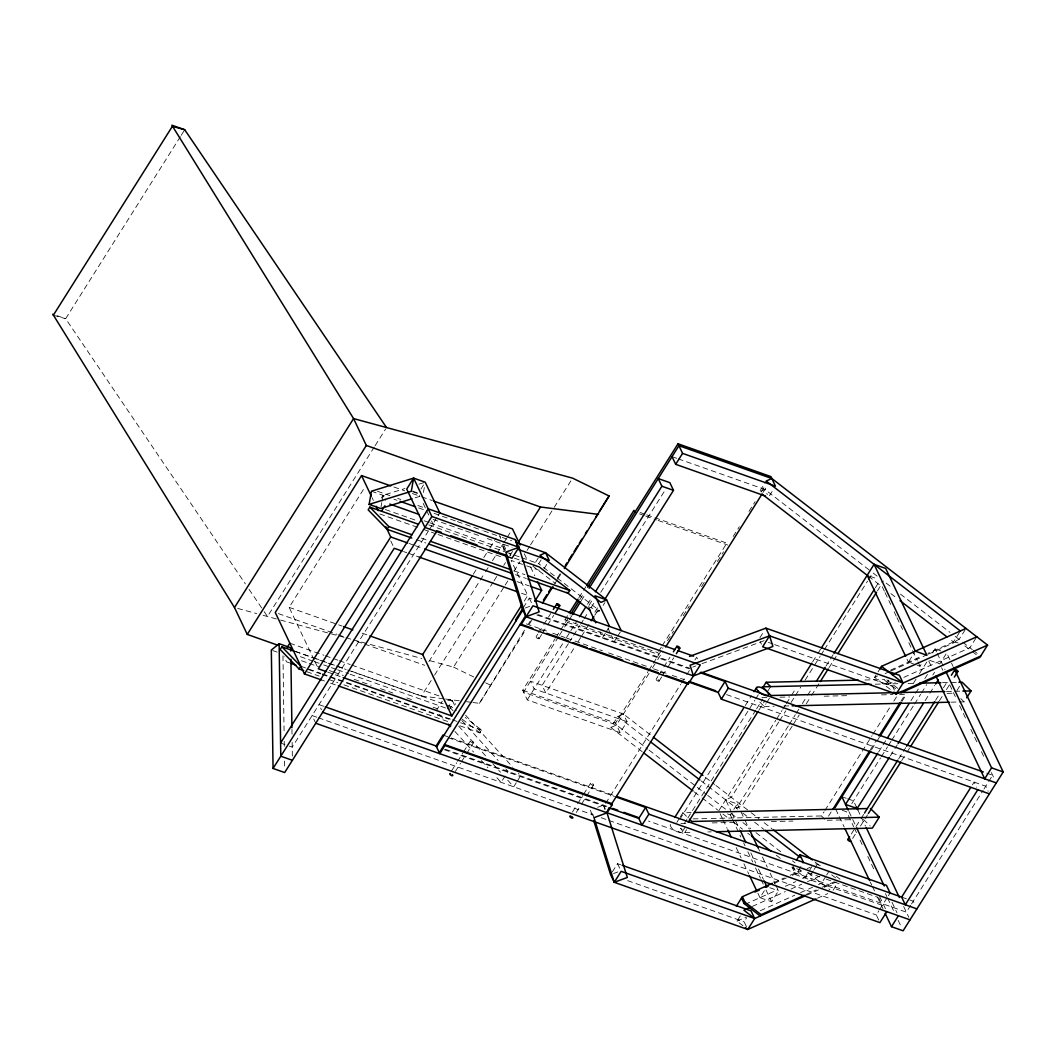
<?xml version="1.0" encoding="UTF-8"?>
<svg xmlns="http://www.w3.org/2000/svg" width="1056" height="1056" viewBox="0 0 1056 1056"><rect width="100%" height="100%" fill="white"/><g stroke="black" fill="none" stroke-linecap="round" stroke-linejoin="round"><path stroke-width="0.75" stroke-dasharray="5 3.75" d="M380.992 507.038L381.757 502.643M382.021 501.178L383.038 495.33L404.923 488.532M423.443 492.466L424.723 485.14M472.969 702.517L479.411 703.336L525.03 629.376M180.352 136.699L65.644 318.701L245.348 583.876M181.223 135.3L184.721 129.743M374.286 447.005L267.458 616.506L263.776 611.068M375.157 445.619L385.664 428.934M314.147 660L289.146 607.372L364.214 488.255M381.308 498.062L383.038 495.33L385.466 500.452M420.922 489.06L423.509 484.955M428.512 530.851L292.208 747.146L286.4 745.1M429.396 529.465L437.224 517.031M438.082 515.658L439.811 512.926M473.299 574.213L477.668 567.296M483.78 557.594L489.007 549.292M489.892 547.906L495.99 538.204M428.828 661.69L479.384 581.473M480.256 580.087L484.612 573.17M485.483 571.784L488.096 567.64M492.452 560.723L495.937 555.192M496.808 553.806L502.907 544.13M503.778 542.744L506.392 538.6M507.276 537.214L510.761 531.683M351.45 671.233L421.423 695.957L433.686 676.513M434.557 675.114L493.218 582.028M494.102 580.642L498.472 573.685M503.725 565.356L505.481 562.571M509.863 555.628L512.49 551.456M429.673 660.62L453.526 667.102L504.319 586.516M505.19 585.13L507.817 580.958M513.942 571.23L520.08 561.502M527.076 550.387L529.703 546.216M530.587 544.83L553.344 508.702M554.215 507.316L572.603 478.144M436.207 710.794L442.253 701.21M538.23 558.03L533.056 566.254L555.311 583.427M447.229 708.866L452.404 700.643L446.213 698.465M521.664 557.7L538.692 563.719L541.279 559.614M449.513 709.368L451.242 706.622L456.298 710.53M544.064 568.656L547.51 563.178M524.278 601.009L527.776 595.465L511.117 560.366L525.096 565.303M523.261 607.702L529.307 598.118L533.953 599.768M528.528 623.819L530.284 621.034M557.423 577.962L560.05 573.791M479.411 703.336L525.822 629.693M529.32 624.136L532.818 618.578M554.717 583.849L557.344 579.678M558.215 578.292L560.842 574.121M451.493 770.999L456.68 762.788M457.538 761.416L462.713 753.192M463.584 751.832L470.488 740.876M536.065 636.808L537.781 634.075M538.652 632.702L542.969 625.852M543.827 624.492L550.73 613.536M455.347 771.448L460.522 763.237M461.38 761.864L465.696 755.014M466.567 753.654L473.471 742.698M539.048 638.629L541.636 634.524M542.494 633.151L546.81 626.3M547.668 624.941L553.714 615.358M459.914 725.815L480.018 732.917L481.747 730.184L465.194 717.407M564.947 619.872L657.835 652.687L658.746 654.601L565.858 621.786L564.947 619.872L568.432 614.315M578.926 597.683L585.908 586.582M627.053 721.71L534.164 688.895L530.521 681.212L623.41 714.041L627.053 721.71L620.149 732.666L527.261 699.851L522.707 690.254L555.179 638.722M556.05 637.336L570.095 615.054M579.744 599.742L584.206 592.667M558.518 636.794L523.618 692.168L616.506 724.984L647.79 749.14M559.39 635.408L563.983 628.109M564.63 627.079L571.877 615.582M581.262 600.706L585.631 593.762M527.261 699.851L565.66 638.92M566.531 637.534L570.029 631.976M570.9 630.59L577.025 620.875M587.519 604.217L591.03 598.673M588.971 605.365L592.416 599.887M568.379 643.672L542.137 685.318L545.78 693L574.649 647.183M569.25 642.286L572.748 636.742M573.619 635.342L579.744 625.627M580.615 624.241L583.242 620.083M584.113 618.697L587.624 613.14M591.122 607.583L595.492 600.653M600.745 592.324L665.465 489.601M597.538 607.886L594.079 613.364L599.716 610.843L538.692 563.719M578.147 641.639L580.76 637.468M581.645 636.082L590.383 622.208M594.766 615.265L599.135 608.322M603.161 605.365L604.89 602.62M605.273 633.336L602.686 637.441L599.914 631.594M606.131 631.963L608.731 627.858M516.292 782.707L513.704 786.812L507.104 779.539M517.163 781.334L520.608 775.856L518.404 773.428M616.889 637.441L614.302 641.546L611.516 635.699M617.747 636.068L620.334 631.963M642.154 751.661L610.87 727.518L617.773 716.562L623.41 714.041L650.773 735.161M658.706 651.301L661.32 647.143M662.204 645.757L726.858 543.14L646.351 514.694M760.162 490.631L766.194 481.048M620.149 732.666L615.595 723.07L648.067 671.55M648.938 670.151L652.45 664.58M653.334 663.194L662.983 647.882M667.484 640.741L673.596 631.039M683.206 615.78L689.33 606.078M701.554 586.661L705.104 581.038M717.394 561.541L723.532 551.8M733.181 536.474L739.332 526.733M748.981 511.408L755.119 501.666M761.27 491.924L765.653 484.955M648.978 673.464L616.506 724.984L610.87 727.518M652.489 667.894L656.872 660.937M657.756 659.538L663.01 651.182M763.052 492.439L767.514 485.364M769.428 495.779L772.886 490.301M572.418 812.051L576.721 805.2M577.592 803.827L582.767 795.617M583.625 794.244L590.528 783.288M656.106 679.232L657.835 676.487M658.706 675.127L663.01 668.276M663.881 666.904L669.913 657.32M576.259 812.5L580.576 805.649M581.434 804.289L585.75 797.438M586.608 796.066L593.512 785.11M659.102 681.054L661.69 676.936M662.548 675.576L666.864 668.725M667.722 667.352L673.768 657.769M694.94 660L696.67 657.254L697.884 659.815M605.682 803.339L680.632 684.38M681.503 683.008L685.859 676.091M686.743 674.705L689.357 670.56M612.322 871.886L617.496 863.663L620.611 864.772M759.884 637.732L764.188 630.894M745.325 705.474L751.423 695.785M676.843 822.373L679.43 818.268M680.302 816.895L682.889 812.79L691.112 812.592M679.879 819.192L748.73 709.936M749.602 708.55L754.829 700.247M755.7 698.861L758.314 694.716M684.314 823.548L686.928 819.403M687.799 818.017L755.779 710.134M756.65 708.748L762.749 699.072M767.989 690.769L770.603 686.624M682.15 831.956L685.634 826.426M758.842 710.239L764.953 700.564M670.362 824.419A6.996 2.653 32.2 0 0 677.886 831.956A6.996 2.653 32.2 0 0 680.513 828.194L684.856 832.445L686.585 829.699M759.805 702.121L764.24 706.464L765.97 703.732M766.828 702.359L769.415 698.254M718.753 810.81L775.751 720.35M776.635 718.951L781.915 710.582M782.786 709.196L785.426 705.012M786.311 703.613L790.693 696.643M791.578 695.244L795.973 688.274M812.671 661.769L817.067 654.799M817.951 653.4L820.578 649.216M778.747 722.014L731.293 797.333L725.657 799.854L731.254 811.628M779.632 720.614L785.783 710.846M791.063 702.478L794.574 696.907M795.458 695.508L800.725 687.139M805.121 680.17L813.912 666.217M814.796 664.818L820.063 656.449M820.948 655.063L823.574 650.879M824.459 649.48L867.53 581.13M868.402 579.744L872.797 572.761L878.302 577.012M731.755 817.859L730.369 814.915L732.956 810.81M733.814 809.437L737.273 803.959L725.657 799.854M788.304 725.894L736.441 808.183L742.078 805.662L792.172 726.158M789.175 724.495L795.34 714.727M796.211 713.341L798.851 709.157M802.362 703.573L806.758 696.604M807.642 695.204L812.038 688.235M826.096 665.914L829.62 660.33M830.491 658.944L833.131 654.76M875.318 587.809L877.958 583.625L883.595 581.09M793.056 724.759L799.207 714.991M806.243 703.837L810.638 696.868M811.51 695.468L819.43 682.915M829.092 667.577L832.603 661.993M833.488 660.594L836.128 656.41M877.444 590.858L880.955 585.275M890.195 689.33L874.606 677.305L877.206 673.2M878.064 671.827L879.793 669.095M742.975 925.782L736.982 921.149L740.428 915.671M888.848 680.156L885.403 685.634L892.808 682.308M746.552 926.917L744.124 921.809L746.711 917.69M894.366 690.122L892.544 686.281L895.132 682.176M775.711 884.915L778.51 890.802L771.606 901.758L759.99 897.653L766.894 886.71M915.671 664.712L908.411 662.138L914.443 652.555M711.15 818.479L821.462 815.945L824.076 811.787M824.947 810.401L872.018 735.715M872.89 734.329L890.327 706.675M893.812 701.144L897.296 695.614M917.123 665.214L920.014 666.244L921.743 663.511M828.511 816.143L831.125 811.998M870.355 749.747L875.582 741.457M900.86 701.342L905.216 694.426M871.53 749.72L875.886 742.804M876.757 741.431L879.371 737.273M902.035 701.316L906.391 694.399M913.374 683.338L915.988 679.18M919.472 673.649L927.313 661.201M932.501 652.978L935.088 648.872L940.896 650.918M878.671 897.666L882.314 905.335L795.736 874.751L803.497 862.422M878.658 751.872L882.156 746.341M883.027 744.955L885.641 740.797M910.919 700.696L918.76 688.248M924.858 678.559L927.472 674.414M811.958 866.488L805.055 877.444L792.026 867.385M959.508 632.346L953.476 641.929L949.555 638.906M851.783 803.59L880.532 757.97M881.404 756.598L887.502 746.909M888.373 745.523L890.987 741.378M891.858 739.992L913.651 705.421M914.522 704.035L920.621 694.346M921.492 692.974L926.719 684.671M932.831 674.995L934.573 672.223M928.501 654.113L955.429 642.035L956.287 640.662L959.02 641.626M813.278 870.804L810.691 874.909L801.728 878.935M814.136 869.444L816.724 865.326M965.144 629.812L959.099 639.395L927.881 653.413M890.274 755.964L897.244 744.902M925.135 700.643L934.732 685.436M851.36 833.923L860.138 819.997M861.01 818.611L863.65 814.44M898.722 758.762L905.744 747.635M935.563 700.313L939.074 694.742M943.457 687.786L947.839 680.83M825.792 876.401L821.476 883.238L818.492 884.585M826.65 875.028L828.379 872.296M975.929 638.141L969.896 647.724L903.184 677.648M852.601 838.53L856.984 831.56M860.495 826.003L867.504 814.862M901.705 760.584L906.101 753.628M906.972 752.242L909.599 748.057M939.418 700.748L942.058 696.564M946.44 689.608L949.067 685.436M956.987 690.426L959.574 686.321M833.131 890.208L837.434 883.357M959.218 701.976L964.128 701.87L965.857 699.125M878.711 920.04L876.282 914.932L878.869 910.813M879.727 909.454L887.502 897.125M888.36 895.752L890.089 893.02M972.391 784.859L974.134 782.087L976.562 787.208M910.681 905.322L906.365 912.16L648.503 821.053M911.539 903.949L983.123 790.35M984.007 788.964L992.653 775.236L984.892 772.49M760.703 491.37L764.927 489.469L871.794 571.982M874.606 677.305L877.576 675.972M890.485 670.177L922.046 656.027M885.139 673.57L889.627 671.55M891.119 670.877L927.01 654.773M773.758 882.644L784.238 877.945M790.218 875.266L800.686 870.566M774.325 883.37L786.364 877.972M792.224 875.345L801.319 871.266M807.14 868.652L810.282 867.24M745.034 904.372L777.863 889.64M785.321 886.301L795.762 881.615M752.281 906.431L785.387 891.581M791.076 889.02L801.702 884.255M807.484 881.668L819.482 876.282M736.982 921.149L745.879 917.162M760.307 910.694L794.798 895.211M800.58 892.61L812.579 887.238M805.781 894.617L816.209 889.944M822.162 887.264L834.068 881.918M806.56 895.25L818.413 889.931M824.274 887.304L836.207 881.945M817.436 898.22L827.812 893.574M525.307 607.992L529.676 606.382M692.828 667.075L695.878 665.953M701.989 663.683L764.663 640.49M597.656 807.299L603.478 805.134L605.299 808.975M613.51 873.55L617.866 871.926M418.981 484.163L425.238 482.222M415.114 497.825L419.8 496.36M864.943 679.998L884.704 679.536M875.318 684.209L898.26 683.681M908.094 683.456L914.641 683.311M942.506 682.664L958.888 682.282M946.453 691.482L953.014 691.324M954.65 691.297L962.848 691.099M761.917 697.62L766.841 697.501M779.948 697.198L789.769 696.973M824.182 696.181L847.123 695.653M881.522 694.861L892.993 694.597M899.554 694.452L904.464 694.333M947.06 693.356L953.621 693.198M764.24 706.464L774.074 706.24M783.908 706.015L788.819 705.896M951.02 702.174L957.581 702.016M693.04 818.888L709.513 818.519M680.922 823.627L685.846 823.508M712.166 822.901L735.346 822.373M771.382 821.542L792.977 821.053M827.31 820.261L850.331 819.733M684.856 832.445L693.079 832.247M707.876 831.917L711.176 831.838M447.757 700.247L452.404 700.643L455.704 704.286M421.423 695.957L443.982 698.834M445.592 699.032L460.086 700.88M466.528 701.699L471.359 702.319M237.679 608.414L256.727 613.589M263.076 615.318L278.942 619.634M280.526 620.07L344.018 637.322M353.338 639.857L421.793 658.469M53.315 315.256L65.644 318.701L57.077 315.678M672.038 456.654L676.685 458.291M678.229 458.845L764.927 489.469L767.356 494.591M870.078 576.312L877.325 578.886M640.16 512.516L644.807 514.153M639.527 513.889L644.173 515.526M645.718 516.067L656.555 519.895M658.112 520.45L727.769 545.068M955.429 642.035L958.162 642.998M929.636 660.33L939.8 663.92L946.704 652.964L953.053 666.362M412.526 491.119L418.334 493.165L419.72 496.096M412.764 491.806L418.572 493.852M393.901 487.001L404.686 490.816M412.381 493.535L420.09 496.254M421.621 496.795L432.406 500.61M377.507 491.264L389.928 495.647M397.69 498.392L400.792 499.488M417.872 505.52L425.634 508.266M371.422 491.225L386.14 496.426M393.875 499.158L396.977 500.254M418.651 507.91L424.842 510.101M434.122 513.374L455.796 521.044M457.354 521.585L482.117 530.336M483.674 530.891L500.702 536.897M502.247 537.451L511.54 540.738M433.132 519.42L464.086 530.363M465.643 530.904L481.127 536.369M487.318 538.56L512.081 547.312M424.195 520.806L429.079 522.522M430.003 522.852L505.27 549.45M768.332 642.391L772.992 644.041M774.536 644.596L892.544 686.281M385.427 509.56L417.938 521.057M428.776 524.885L504.636 551.681M506.18 552.235L520.12 557.159M514.391 558.175L520.608 560.366M379.777 513.955L417.886 527.419M423.126 529.28L436.537 534.006M438.082 534.56L503.633 557.726M526.654 565.858L539.233 570.306M421.278 538.045L427.469 540.236M514.087 570.847L524.911 574.662M416.46 539.695L425.74 542.982M515.447 574.675L526.271 578.503M409.2 543.523L413.82 545.147M415.364 545.701L423.06 548.42M517.018 581.618L529.333 585.974M588.1 606.738L599.716 610.843M403.564 551.575L406.666 552.671M408.223 553.225L419.087 557.053M521.558 593.274L527.776 595.465M537.9 614.552L689.766 668.21M536.804 614.962L689.278 668.844M526.363 623.872L546.546 631M552.75 633.191L565.158 637.573M566.716 638.128L602.408 650.734M608.612 652.925L647.42 666.64M653.624 668.831L666.046 673.226M672.25 675.418L684.671 679.8M726.568 694.61L985.75 786.192L988.178 791.3M539.286 629.231L543.959 630.881M660.607 672.104L663.709 673.2M841.896 796.752L846.252 798.283M847.704 798.798L853.512 800.857L856.548 807.246M289.146 607.372L341.946 626.023M362.129 633.151L368.333 635.342M522.707 690.254L615.595 723.07M842.252 810.269L846.608 811.8L853.67 826.676M278.348 613.589L336.877 634.273M338.422 634.814L344.573 636.992M346.117 637.534L350.737 639.17M356.902 641.348L363.066 643.526M364.597 644.068L424.67 665.293M289.846 643.21L323.902 655.248M325.459 655.789L337.841 660.172M339.385 660.713L350.222 664.541M351.767 665.095L440.022 696.274M295.469 651.446L312.576 657.492M314.134 658.046L320.351 660.238M321.908 660.792L328.126 662.996M329.683 663.538L345.233 669.029M295.046 651.433L346.13 669.491M347.675 670.032L454.502 707.784M300.353 656.66L312.787 661.056M314.332 661.597L322.106 664.343M323.664 664.897L329.868 667.088M331.426 667.643L336.085 669.293M337.643 669.834L348.52 673.675M350.077 674.23L447.955 708.814M272.778 650.575L277.134 652.12M301.528 660.726L307.718 662.917M309.263 663.458L318.556 666.745M329.393 670.573L332.482 671.669M334.026 672.223L343.319 675.497M354.156 679.325L371.184 685.344M380.477 688.631L392.858 693M406.798 697.924L411.444 699.574M433.118 707.23L437.752 708.866M327.624 672.065L333.841 674.269M335.386 674.81L341.603 677.002M727.465 813.886L730.369 814.915M300.788 666.244L320.892 673.345M322.436 673.886L328.627 676.078M330.172 676.619L450.82 719.255M452.364 719.796L481.747 730.184M289.687 662.93L286.585 661.848L284.156 656.726M308.26 669.504L320.641 673.873M322.199 674.428L328.39 676.606M329.934 677.16L449.143 719.281L447.929 716.72M306.794 671.708L319.163 676.078M328.442 679.364L337.722 682.638M343.913 684.829L449.09 721.987M321.367 679.906L324.456 680.988M330.607 683.166L336.772 685.344M815.641 863.861L823.852 866.752M443.018 735.042L615.292 795.92M901.652 897.112L913.268 901.204L915.09 905.045M448.14 737.656L614.566 796.462M801.359 870.342L792.079 867.068L795.736 874.751M807.55 872.533L819.918 876.902M826.096 879.094L877.127 897.112M323.664 706.266L319.004 704.629L321.433 709.738M445.421 749.298L608.084 806.771M444.312 749.694L607.662 807.418M316.76 717.222L312.101 715.572L315.137 721.974M318.318 717.776L593.419 814.981M601.181 817.727L607.398 819.918M608.956 820.472L876.282 914.932M769.798 887.726L778.51 890.802M280.592 743.041L284.948 744.586M627.673 880.651L744.124 921.809M453.526 667.102L473.959 677.094M485.628 682.81L490.01 684.948M886.129 583.057L892.637 588.086M900.464 594.119L949.978 632.359M955.192 636.385L961.501 641.256M962.702 642.18L972.286 649.585M973.21 650.285L979.48 655.129M964.88 645.889L971.098 650.694M972.352 651.658L977.328 655.499M868.362 576.22L881.8 586.582M890.921 593.63L897.428 598.66M886.829 679.932L898.036 688.578M884.73 680.341L895.924 688.987M836.299 876.361L840.035 879.252M705.514 777.427L714.635 784.476M715.942 785.479L749.826 811.642M751.12 812.645L758.947 818.677M764.161 822.703L771.976 828.749M814.981 861.947L819.984 865.814M831.692 874.856L835.573 877.84M617.773 716.562L649.057 740.718M701.184 780.965L737.669 809.134M742.883 813.16L749.404 818.189M754.618 822.215L763.739 829.264M649.084 750.143L696.01 786.364M697.303 787.38L706.424 794.416M707.731 795.419L725.974 809.516M731.188 813.542L737.708 818.572M742.922 822.598L750.737 828.63M755.951 832.656L780.714 851.77M792.436 860.825L795.049 862.844M808.078 872.903L829.871 889.72M694.28 791.921L700.801 796.95M702.095 797.953L717.737 810.031M722.951 814.057L728.165 818.07M733.379 822.096L742.5 829.145M747.714 833.171L750.314 835.177M776.384 855.307L780.292 858.33M462.198 719.162L480.018 732.917M960.802 698.61L964.128 701.87M863.491 819.43L870.144 825.95M821.462 815.945L824.789 819.205M682.889 812.79L689.542 819.311M465.604 715.202L512.912 767.369M449.711 707.124L453.011 710.754M461.815 720.456L498.115 760.492M505.811 768.979L508.015 771.408L501.112 782.364L495.607 776.292M458.7 726.158L487.304 757.693M492.809 763.765L500.504 772.253M439.507 714.437L445.012 720.496M454.912 731.412L473.603 752.044M481.312 760.531L487.912 767.804M249.031 589.314L262.852 609.708M935.088 648.872L936.5 651.842M937.213 653.334L944.975 669.689M941.622 667.762L942.836 670.322M949.687 684.75L955.337 696.643M959.574 705.566L965.923 718.951M970.873 729.366L977.935 744.242M981.46 751.674L984.997 759.119M991.36 772.504L995.082 780.358M928.792 661.096L933.134 670.23M882.275 586.753L884.374 591.175M885.073 592.64L890.657 604.415M894.155 611.78L896.254 616.202M896.953 617.668L902.55 629.442M908.833 642.695L917.228 660.356M917.928 661.835L920.014 666.244M907.012 659.195L908.411 662.138M857.749 809.78L860.574 815.72M861.274 817.212L865.511 826.135M903.646 906.457L908.794 917.281M848.958 811.628L856.02 826.492M892.043 902.352L896.98 912.767M854.37 828.168L856.495 832.63M860.02 840.061L863.557 847.506M867.794 856.429L874.144 869.814M885.443 893.614L886.855 896.584M887.568 898.075L893.917 911.46M898.168 920.383L901.692 927.815M760.228 641.665L761.442 644.226M879.542 896.293L886.829 911.645M835.705 809.186L838.53 815.14M839.23 816.631L844.18 827.033M870.302 882.077L871.715 885.047M872.428 886.538L874.54 891M877.364 896.94L883.014 908.846M792.95 865.696L796.594 873.378M737.273 803.959L744.256 818.677M744.955 820.156L749.153 828.986M758.234 848.113L759.634 851.057M762.432 856.957L767.316 867.253M770.114 873.14L775.012 883.45M731.94 813.107L739.636 829.29M750.816 852.852L755.713 863.148M758.512 869.035L763.396 879.344M732.455 819.324L740.85 836.999M743.648 842.886L745.048 845.83M747.833 851.717L752.73 862.013M755.528 867.9L760.426 878.209M761.112 879.688L763.211 884.096M766.009 889.984L771.606 901.758M720.152 813.754L722.251 818.176M722.951 819.641L727.135 828.472M736.23 847.612L741.114 857.908M743.912 863.808L748.81 874.104M757.891 893.244L759.99 897.653M608.045 628.386L610.83 634.234M524.304 553.766L527.076 559.614M530.548 566.927L534.719 575.705M509.599 553.106L510.814 555.667M529.307 598.118L532.343 604.52M499.303 535.511L500.702 538.441M503.474 544.289L505.56 548.671M505.23 550.836L502.194 544.434L504.121 550.598M617.496 863.663L621.152 871.345M594.026 817.661L590.383 809.978L592.799 817.674M423.192 503.408L425.964 509.256M426.664 510.721L428.749 515.104M431.521 520.951L434.729 527.71M371.976 497.508L373.362 500.438M390.773 540.976L394.244 548.275M452.404 700.643L456.047 708.325M314.846 661.465L317.618 667.313M603.478 805.134L604.916 809.754M291.944 729.326L292.024 734.21M292.142 742.368L292.354 757.033M282.968 655.816L284.104 733.088M284.222 741.312L284.328 747.886M284.513 761.033L284.618 767.62M536.29 637.494A1.742 0.66 32.2 0 0 538.916 638.748A1.742 0.66 32.2 0 0 537.451 636.913A1.742 0.66 32.2 0 0 536.29 637.494M656.344 679.919A1.742 0.66 32.2 0 0 658.97 681.173A1.742 0.66 32.2 0 0 657.505 679.325A1.742 0.66 32.2 0 0 656.344 679.919M470.712 741.563A1.742 0.66 32.2 0 0 473.339 742.817A1.742 0.66 32.2 0 0 471.874 740.969A1.742 0.66 32.2 0 0 470.712 741.563M590.753 783.988A1.742 0.66 32.2 0 0 593.393 785.242A1.742 0.66 32.2 0 0 591.928 783.394A1.742 0.66 32.2 0 0 590.753 783.988"/><path stroke-width="1.5" d="M411.985 498.788L380.741 508.504L369.125 504.398L371.422 491.225L413.622 478.117L425.238 482.222L439.811 512.926M505.56 555.205L522.403 609.074L526.046 616.757L539.141 611.899L518.932 547.272L431.851 516.503L413.622 478.117L411.312 491.291L369.125 504.398M564.34 568.564L609.088 495.99L572.603 478.144L353.575 418.585L171.877 125.202L184.721 129.743L386.536 427.548M53.315 315.256L172.392 126.298L184.721 129.743M278.362 645.414L247.262 634.418L234.498 607.556L353.575 418.585L366.34 445.46L540.5 506.999L598.488 514.378M247.262 634.418L366.34 445.46M390.826 485.918L361.561 475.583L275.273 612.506L304.432 673.913L321.367 679.906M294.307 651.182L281.886 646.787L280.157 649.519L299.059 668.976L303.692 670.613M418.057 524.132L369.89 507.118L368.174 509.85L387.077 529.307L411.814 538.058M287.258 647.315L289.846 643.21M381.506 511.223L384.952 505.745M413.622 478.117L406.718 489.073L424.948 527.446L512.028 558.228L518.932 547.272L515.288 539.59L428.195 508.82L280.592 743.041M299.059 668.976L300.788 666.244L281.886 646.787M387.077 529.307L388.793 526.574L369.89 507.118M304.432 673.913L390.72 536.989L385.862 526.759M436.55 531.551L284.684 772.543L273.068 768.451L431.851 516.503M521.664 605.154L451.836 715.955L422.677 654.548L472.428 575.599M517.744 543.127L540.5 506.999M522.403 609.074L515.5 620.03L515.962 620.994M436.564 746.962L522.865 610.038M439.309 752.717L525.598 615.793M534.692 601.392L541.662 590.33L537.491 581.552M815.958 898.894L747.767 929.478L614.249 882.301L594.026 817.661L607.121 812.816L612.295 804.606L611.846 803.642L444.484 744.506L444.932 745.457L439.758 753.68L436.115 745.998L443.018 735.042L443.467 736.006M520.872 624.967L532.95 605.801L700.313 664.937L688.235 684.103L520.872 624.967L520.41 624.004M543.418 600.191L546.916 594.634M548.671 591.862L551.298 587.69M565.303 565.462L567.059 562.676M568.814 559.904L572.312 554.347M574.068 551.562L577.566 546.005M579.322 543.233L581.948 539.062M585.446 533.504L587.202 530.719M590.7 525.162L592.456 522.39M595.954 516.833L597.709 514.048M599.452 511.276L609.088 495.99M542.454 603.306L552.961 586.621M553.318 609.418L556.776 603.953M555.443 612.612L559.759 605.761M522.166 560.921L539.246 566.953L569.765 590.515L568.036 593.261L527.828 579.044M569.316 612.929L578.054 599.069M586.793 585.196L633.97 510.325L634.88 512.239M570.966 613.668L578.965 600.983M587.638 587.202L678.031 443.784L770.92 476.599L775.474 486.196L682.585 453.38L678.031 443.784M572.51 614.592L580.655 601.656M589.129 588.218L678.942 445.698L771.83 478.513L987.584 645.097L979.823 657.426L900.913 692.828L901.771 691.456M579.652 616.717L585.776 607.002M595.399 591.73L661.874 486.235L658.231 478.566L669.847 482.658L673.49 490.34L605.26 598.607M765.468 496.056L675.682 464.323L682.585 453.38M591.268 620.809L593.881 616.651M665.65 647.011L762.181 493.838M673.372 651.842L676.817 646.364M676.355 653.664L679.8 648.186M607.53 810.493L609.286 807.708M611.028 804.936L687.733 683.232M645.665 807.457L648.859 814.176L641.956 825.119L638.761 818.413L645.665 807.457L616.123 797.016M989.393 793.861L721.34 699.151L718.159 692.432L725.063 681.476L700.168 672.685M721.34 699.151L728.244 688.195L725.063 681.476M593.749 820.763L610.592 874.619L614.249 882.301L621.152 871.345L754.67 918.522L805.068 895.91M689.502 656.436L765.917 628.148L769.56 635.831L762.656 646.787L896.188 693.964L980.681 656.053M674.718 817.502L743.582 708.233M754.037 691.64L756.65 687.482M763.554 686.413L766.168 682.268L858.356 680.143M688.248 822.281L757.97 711.625M800.369 681.292L811.8 663.168M821.462 647.816L874.078 564.34L885.68 568.445L926.917 655.288L915.314 651.182L874.078 564.34M816.433 681.252L825.224 667.313M834.002 653.36L874.447 589.195M820.301 681.516L828.221 668.963M837.883 653.624L876.559 592.258M879.793 669.095L881.509 666.349L966.002 628.439M736.322 906.312L742.355 896.729L772.266 883.318M804.289 895.277L761.125 914.654L760.254 916.027L744.071 903.527L744.942 902.154L742.355 896.729M622.156 865.313L751.027 910.853L754.67 918.522L747.767 929.478L745.378 927.63M987.584 645.097L903.091 683.008L896.188 693.964L893.785 692.116M796.396 860.218L799.854 854.74L886.446 885.337L890.089 893.02M832.867 809.226L869.484 751.133M879.067 735.926L899.989 702.728M834.992 807.708L870.659 751.106M880.242 735.887L901.164 702.702M877.787 753.245L845.539 804.421L857.155 808.526L889.403 757.35M887.383 738.038L909.176 703.454M898.115 743.516L923.393 703.415M935.603 684.05L938.216 679.906M847.862 839.48L849.618 836.708M864.521 813.041L897.851 760.162M906.616 746.236L934.679 701.699M951.35 675.259L954.862 669.689M868.388 813.476L900.834 761.983M910.483 746.671L938.546 702.134M954.334 677.081L957.845 671.51M870.395 808.474L879.265 817.172L872.362 828.128L716.113 831.719M966.715 697.765L971.032 690.914L962.161 682.216L958.888 682.282M886.829 911.645L879.925 922.601L315.744 723.254M970.649 787.631L901.652 897.112L905.296 904.781L977.777 789.756M953.766 667.841L1003.2 771.962L903.104 930.798L891.488 926.693L898.392 915.737M946.387 672.659L991.584 767.857L984.68 778.813L935.959 676.183M290.796 651.064L290.743 647.803L279.14 643.698L271.326 650.06L273.068 768.451M771.83 478.513L766.194 481.048L960.379 630.973M892.307 674.678L976.8 636.768M754.921 892.069L759.436 890.05M765.376 887.383L768.359 886.05M749.813 907.54L743.886 910.193L754.67 918.522M518.932 547.272L505.837 552.116L526.046 616.757L693.409 675.893L772.886 646.47L769.56 635.831L690.083 665.24L693.409 675.893L692.96 674.929M614.249 882.301L627.33 877.457L606.672 811.853M871.028 684.314L762.274 686.809L771.144 695.508L944.816 691.522M919.565 683.192L940.856 682.704M962.848 691.099L971.032 690.914M792.092 705.83L949.384 702.214M694.399 812.526L867.108 808.553M879.265 817.172L691.759 821.489L689.542 819.311M661.874 486.235L673.49 490.34M433.95 501.151L512.503 528.911L520.133 545.002M765.917 628.148L899.448 675.338L903.091 683.008L769.56 635.831M400.066 501.349L415.549 506.814M516.173 542.375L545.596 552.763L606.619 599.887L621.205 630.59M389.783 504.095L419.192 514.496M518.272 549.503L549.239 560.446L545.596 552.763L539.959 555.298L600.983 602.408L606.619 599.887L595.003 595.782L609.589 626.485M436.709 530.719L441.368 532.369M450.688 535.669L477.101 545.002M489.535 549.397L506.629 555.43M388.793 526.574L411.998 534.772M430.558 541.332L510.985 569.752M528 575.758L569.765 590.515M428.828 544.064L512.358 573.58M390.72 536.989L407.656 542.969M424.604 548.962L513.942 580.523M530.878 586.516L541.662 590.33M402.006 551.021L394.244 548.275L318.318 668.778L326.08 671.524M419.087 557.053L518.456 592.165M535.511 600.31L674.982 649.585M678.071 650.681L693.568 656.159M991.584 767.857L1003.2 771.962M700.88 672.144L983.334 771.949M728.244 688.195L996.296 782.905M689.317 681.45L715.704 690.769M688.604 681.991L718.159 692.432M521.968 624.558L532.818 628.386M546.757 633.31L568.458 640.979M573.104 642.629L587.057 647.552M590.146 648.648L622.697 660.145M631.99 663.432L658.337 672.738M666.085 675.484L687.786 683.14L688.235 684.103M343.49 626.564L352.81 629.864M369.89 635.897L422.677 654.548M343.16 677.556L451.836 715.955M291.232 663.485L295.878 665.122M338.316 685.885L450.754 725.617M616.836 796.462L902.405 897.376M648.859 814.176L916.912 908.886M444.932 745.457L612.295 804.606M325.222 706.82L437.131 746.354M612.757 808.421L617.694 810.163M623.898 812.354L637.877 817.291M609.22 807.959L638.761 818.413M322.648 712.298L910.008 919.842M292.406 760.307L280.79 756.202L279.14 643.698M763.198 495.013L868.758 576.523M900.042 600.666L946.955 636.9M881.509 666.349L903.091 683.008M566.821 592.31L590.185 610.355M653.387 737.18L702.913 775.421M773.282 829.752L812.381 859.94M650.364 741.721L699.877 779.948M765.046 830.267L800.224 857.432M643.46 752.677L692.974 790.904M751.621 836.194L771.17 851.281M744.942 902.154L761.125 914.654M766.168 682.268L770.603 686.624M448.312 724.139L450.503 726.568M52.8 314.173L234.498 607.556M867.174 575.296L905.612 656.251M856.337 806.797L857.749 809.78M866.224 827.627L899.408 897.534M841.896 796.752L848.258 810.137M856.733 827.983L884.268 885.984M672.038 456.654L675.682 464.323M844.879 828.524L869.603 880.585M885.139 913.308L891.488 926.693M799.854 854.74L803.497 862.422M749.852 830.452L758.234 848.113M740.335 830.768L745.932 842.543M764.095 880.823L766.894 886.71M727.835 829.95L731.333 837.302M749.509 875.582L756.492 890.3M741.497 898.102L744.071 903.527M588.799 608.203L595.742 622.816M361.561 475.583L371.276 496.043M376.134 506.286L378.22 510.668M515.288 539.59L517.202 545.741M290.915 659.208L291.918 727.69M850.872 841.117A1.742 0.66 32.2 0 1 848.681 840.734A1.742 0.66 32.2 0 1 848.509 839.335M452.272 774.589A1.742 0.66 32.2 0 1 452.311 775.738A1.742 0.66 32.2 0 1 450.08 774.523A1.742 0.66 32.2 0 1 450.424 773.586M571.982 816.724A1.742 0.66 32.2 0 1 572.458 818.149A1.742 0.66 32.2 0 1 570.055 816.842A1.742 0.66 32.2 0 1 570.821 816.09M955.086 670.388A1.742 0.66 32.2 0 0 957.713 671.642A1.742 0.66 32.2 0 0 956.248 669.794A1.742 0.66 32.2 0 0 955.086 670.388M758.274 691.258A6.996 2.653 32.2 0 0 768.438 695.033A6.996 2.653 32.2 0 0 760.914 687.496A6.996 2.653 32.2 0 0 758.274 691.258M557 604.639A1.742 0.66 32.2 0 0 559.627 605.893A1.742 0.66 32.2 0 0 558.162 604.045A1.742 0.66 32.2 0 0 557 604.639M677.054 647.051A1.742 0.66 32.2 0 0 679.681 648.305A1.742 0.66 32.2 0 0 678.216 646.47A1.742 0.66 32.2 0 0 677.054 647.051"/></g></svg>
